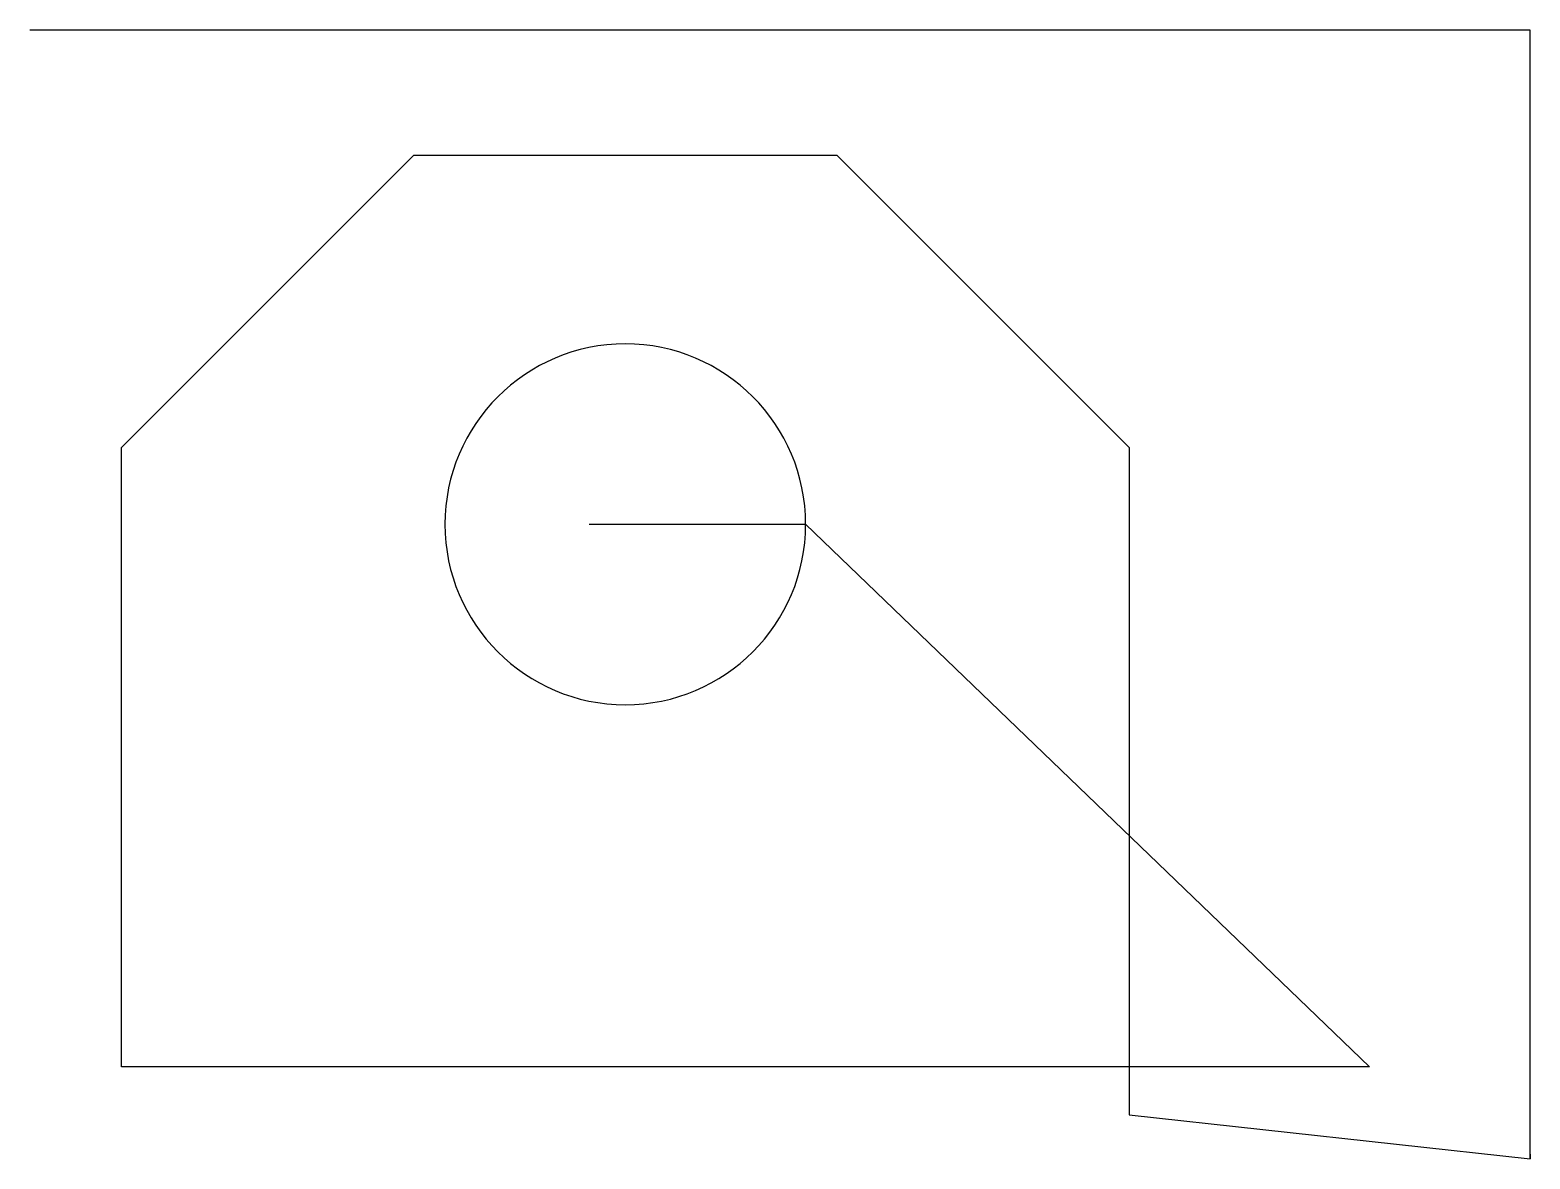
# Model space of a CAD drawing. Header units: metres. Extents: x 153 to 465, y 0 to 235.
import ezdxf

# ---------------------------------------------------------------- set-up
doc = ezdxf.new("R2010")
doc.units = ezdxf.units.M

msp = doc.modelspace()

# ---------------------------------------------------------------- linework, layer by layer
at = {"layer": 'TOOL_0'}
for p, q in [((153.908, 234.65), (152.908, 234.65)), ((464.808, 234.65), (153.908, 234.65)), ((464.808, 1), (464.808, 234.65)), ((171.944, 147.882), (232.726, 208.664)), ((232.726, 208.664), (320.661, 208.664)), ((320.661, 208.664), (381.443, 147.882)), ((171.944, 19.164), (171.944, 147.882)), ((381.443, 147.882), (381.443, 19.164)), ((269.194, 131.914), (314.194, 131.914)), ((314.194, 131.914), (431.444, 19.164)), ((381.444, 19.164), (171.944, 19.164)), ((381.443, 19.164), (381.443, 9.164)), ((431.444, 19.164), (381.444, 19.164)), ((381.443, 9.164), (464.808, 0)), ((464.808, 0), (464.808, 1)), ((464.808, 1), (464.808, 0)), ((464.808, 0), (464.808, 1))]:
    msp.add_line(p, q, dxfattribs=at)
for start, end in [(0, 180), (180, 0)]:
    msp.add_arc((276.694, 131.914), 37.5, start, end, dxfattribs=at)

doc.saveas('drawing.dxf')
